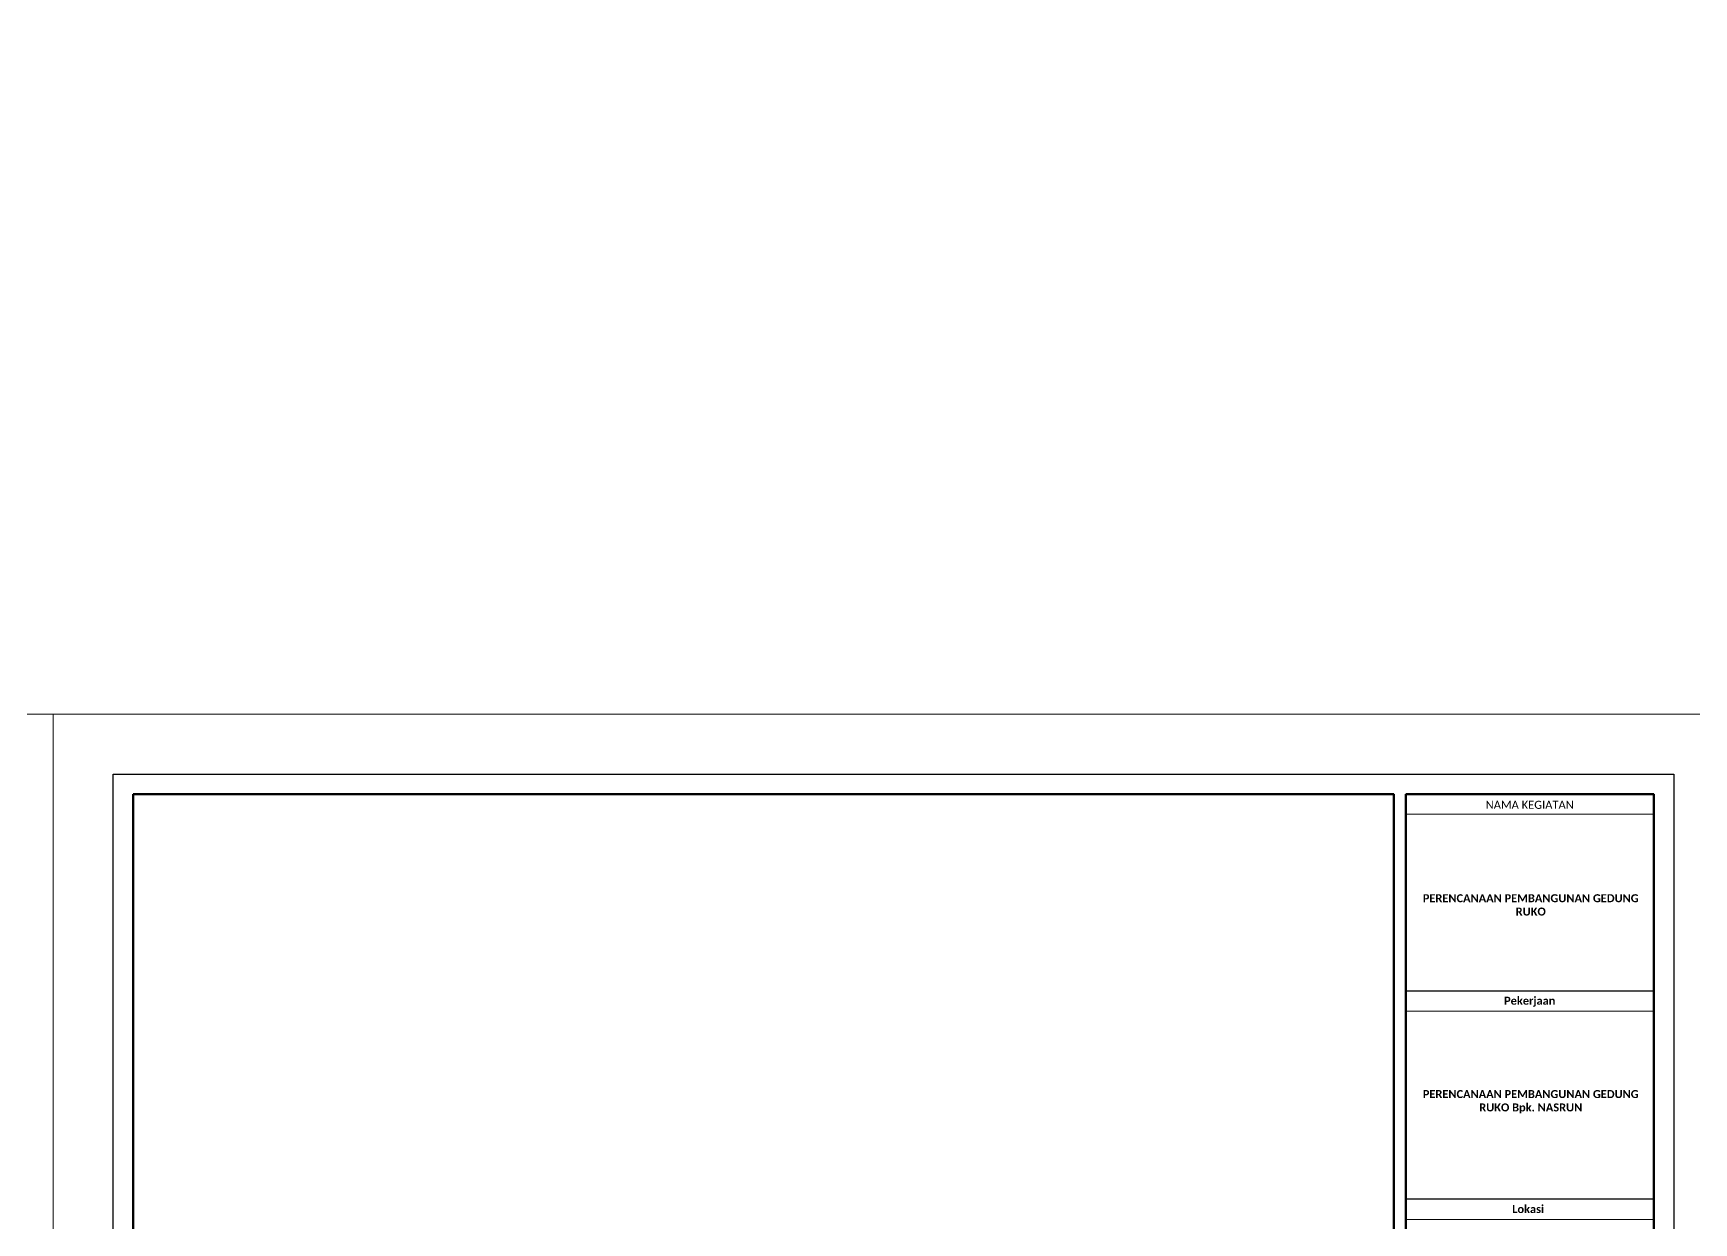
# Model space of a CAD drawing. Header units: centimetres. Extents: x -377343 to 693706, y 194584 to 813780.
# Drawn here: x 180713 to 183910, y 499818 to 502107 of the extents above; entities that cross this region are included whole.
import ezdxf

# ---------------------------------------------------------------- set-up
doc = ezdxf.new("R2010")
doc.units = ezdxf.units.CM
for name, color, linetype, lineweight in [('a. line t', 7, 'Continuous', 50), ('Kertas', 252, 'Continuous', 20), ('Legenda', 252, 'Continuous', 20)]:
    doc.layers.add(name, color=color, linetype=linetype, lineweight=lineweight)
doc.layers.add('PIPA', color=11, linetype='Continuous')
doc.styles.get("Standard").update_dxf_attribs({"font": 'arial.ttf'})

msp = doc.modelspace()

# ---------------------------------------------------------------- linework, layer by layer
at = {"layer": 'Kertas'}
for points in [[(177553.804, 500796.755), (180751.147, 500796.755), (180751.147, 498508.536), (177553.804, 498508.536)], [(180751.147, 500796.755), (183948.49, 500796.755), (183948.49, 498508.536), (180751.147, 498508.536)]]:
    msp.add_lwpolyline(points, close=True, dxfattribs=at)
at = {"layer": 'Legenda', "color": 1, "lineweight": 20}
for p, q in [((183832.924, 500604.144), (183355.248, 500604.144)), ((183832.924, 500225.439), (183355.248, 500225.439)), ((183833.341, 499824.68), (183355.666, 499824.68))]:
    msp.add_line(p, q, dxfattribs=at)
at = {"layer": 'Legenda', "color": 1, "lineweight": 30}
for p, q in [((183832.924, 500263.961), (183355.248, 500263.961)), ((183833.341, 499863.202), (183355.666, 499863.202))]:
    msp.add_line(p, q, dxfattribs=at)
at = {"layer": 'Legenda', "color": 5, "lineweight": 30}
msp.add_lwpolyline([(180866.714, 500681.188), (183871.446, 500681.188), (183871.446, 498585.58), (180866.714, 498585.58)], close=True, dxfattribs=at)
at = {"layer": 'Legenda', "color": 1, "lineweight": 50}
for points in [[(180905.236, 500642.666), (183332.135, 500642.666), (183332.135, 498624.103), (180905.236, 498624.103)], [(183355.248, 500642.666), (183832.924, 500642.666), (183832.924, 498624.103), (183355.248, 498624.103)]]:
    msp.add_lwpolyline(points, close=True, dxfattribs=at)
at = {"layer": 'PIPA', "lineweight": 35, "extrusion": (0, 0.816497, 0.57735), "elevation": 193451.324}
msp.add_lwpolyline([(-421704.212, -325591.681), (-159560.265, -63447.734), (377343.333, -600351.331), (-158232.47, -1135927.133), (-693706.405, -600453.199), (-454216.825, -360963.619)], dxfattribs=at)

# ---------------------------------------------------------------- texts
at = {"layer": 'a. line t', "color": 2, "lineweight": 20, "char_height": 15.40888, "attachment_point": 5}
for s, insert, width in [('{\\fCandara|b0|i0|c0|p34;NAMA KEGIATAN}', (183594.086, 500622.332), 477.67534), ('{\\fCandara|b1|i0|c0|p34;PERENCANAAN PEMBANGUNAN GEDUNG RUKO}', (183596.044, 500429.733), 417.68214), ('{\\fCandara|b1|i0|c0|p34;Pekerjaan}', (183594.086, 500243.396), 477.67534), ('{\\fCandara|b1|i0|c0|p34;PERENCANAAN PEMBANGUNAN GEDUNG RUKO Bpk. NASRUN}', (183596.044, 500051.028), 417.68214), ('{\\fCandara|b1|i0|c0|p34;Lokasi}', (183591.021, 499844.364), 477.67534)]:
    msp.add_mtext(s, dxfattribs=dict(at, insert=insert, width=width))

doc.saveas('drawing.dxf')
